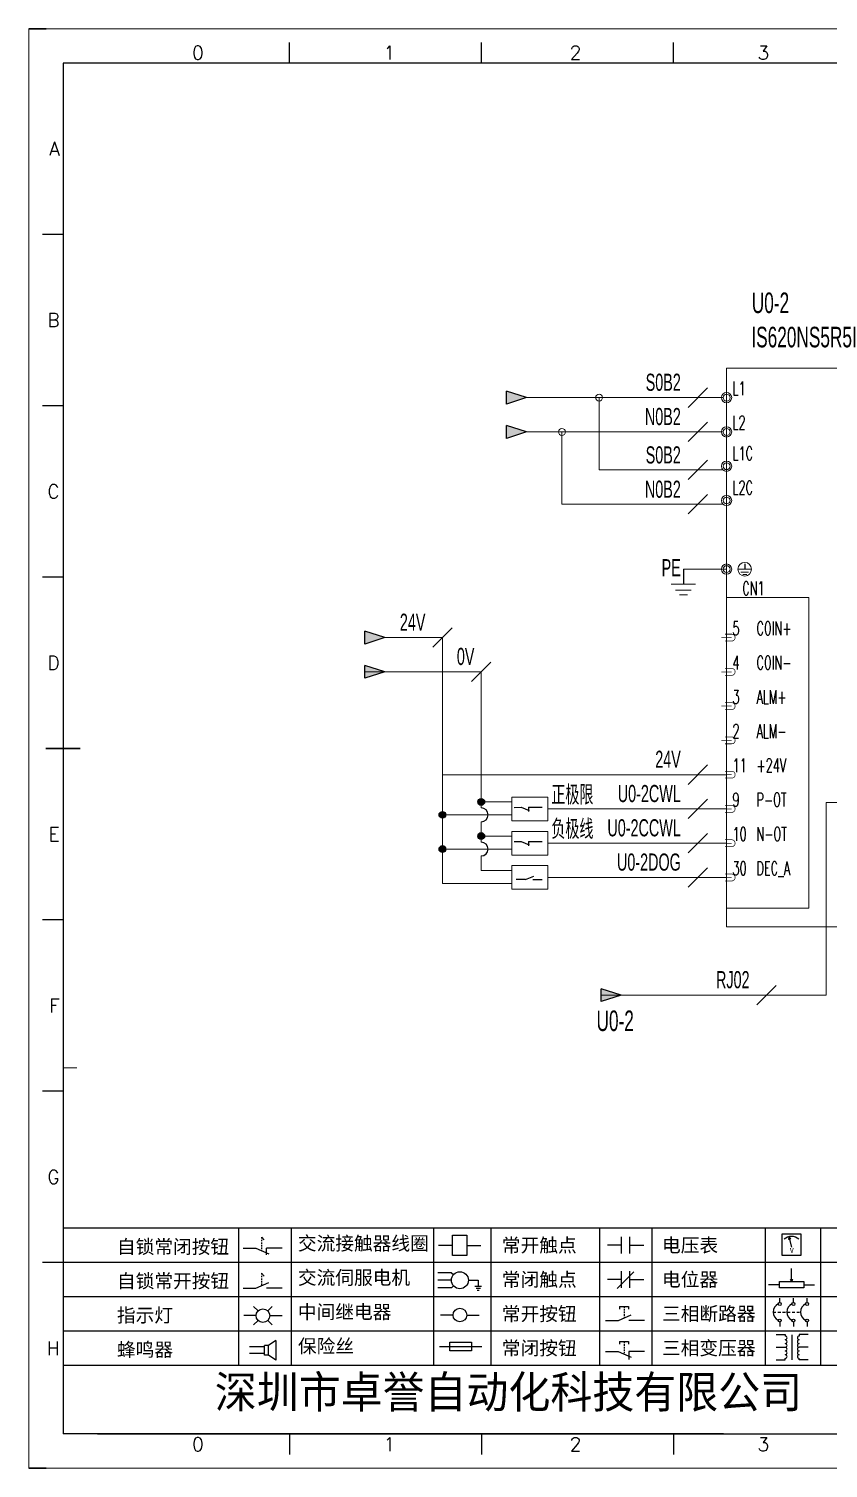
# Model space of a CAD drawing. Extents: x 33864 to 41687, y -3582 to -110.
# Drawn here: x 35915.6 to 36032.2, y -3565 to -3355 of the extents above; entities that cross this region are included whole.
import ezdxf
from ezdxf.enums import TextEntityAlignment as Align

# ---------------------------------------------------------------- set-up
doc = ezdxf.new("R2010")
doc.units = 0
doc.header["$MEASUREMENT"] = 0
doc.linetypes.add('ACAD_ISO02W100', pattern=[15, 12, -3])
doc.layers.add('AE_BOR', color=1, linetype='Continuous')
doc.layers.add('细实线层', color=7, linetype='Continuous')
doc.layers.add('Dimension', color=3, linetype='Continuous', lineweight=13)
doc.styles.add('WD', font='romans.shx', dxfattribs={"bigfont": 'gbcbig.shx'})
doc.styles.add('样式 8', font='arial.ttf')
doc.styles.add('汉字', font='')
doc.styles.get('汉字').set_extended_font_data('新宋体')

# ---------------------------------------------------------------- blocks, each defined once
blk = doc.blocks.new('*U177')
at = {"linetype": 'ByBlock'}
for p, q in [((-1909.23, -780.45), (-1909.23, -780.67)), ((-1909.23, -780.45), (-1908.92, -780.84)), ((-1909.23, -780.84), (-1909.23, -781.05)), ((-1911.92, -782.07), (-1910.06, -782.07)), ((-1910.06, -782.07), (-1908.18, -782.88)), ((-1909.23, -781.23), (-1909.23, -781.44)), ((-1909.23, -781.61), (-1909.23, -781.83)), ((-1909.23, -782), (-1909.23, -782.21)), ((-1909.23, -782.38), (-1909.23, -782.43)), ((-1908.52, -783.07), (-1908.52, -782.07)), ((-1906.25, -782.07), (-1908.52, -782.07))]:
    blk.add_line(p, q, dxfattribs=at)
blk = doc.blocks.new('*U178')
at = {"linetype": 'ByBlock'}
for p, q in [((-1908.88, -791.17), (-1909.23, -790.71)), ((-1909.23, -790.71), (-1909.23, -790.92)), ((-1909.23, -791.09), (-1909.23, -791.31)), ((-1909.23, -791.48), (-1909.23, -791.69)), ((-1911.92, -792.89), (-1910.06, -792.89)), ((-1910.06, -792.89), (-1908.18, -792.08)), ((-1909.23, -791.86), (-1909.23, -792.08)), ((-1909.23, -792.25), (-1909.23, -792.47)), ((-1906.25, -792.89), (-1908.52, -792.89))]:
    blk.add_line(p, q, dxfattribs=at)
blk = doc.blocks.new('蜂鸣器')
at = {"linetype": 'ByBlock'}
for p, q in [((-1907.17, -795.53), (-1908.25, -796.26)), ((-1907.17, -795.53), (-1907.17, -798.41)), ((-1908.8, -796.48), (-1911.01, -796.48)), ((-1908.8, -797.46), (-1911.01, -797.46)), ((-1908.25, -796.26), (-1908.8, -796.26)), ((-1908.8, -797.68), (-1908.8, -796.26)), ((-1908.25, -797.68), (-1908.8, -797.68)), ((-1908.25, -797.68), (-1908.25, -796.26)), ((-1907.17, -798.41), (-1908.25, -797.68))]:
    blk.add_line(p, q, dxfattribs=at)
blk = doc.blocks.new('指示灯')
at = {"linetype": 'ByBlock'}
for p, q in [((-1854.25, -776.92), (-1856.06, -776.92)), ((-1854.62, -775.59), (-1853.97, -776.23)), ((-1851.9, -775.59), (-1852.54, -776.23)), ((-1852.26, -776.92), (-1850.45, -776.92)), ((-1854.62, -778.25), (-1853.97, -777.61)), ((-1851.9, -778.25), (-1852.54, -777.61))]:
    blk.add_line(p, q, dxfattribs=at)
blk.add_circle((-1853.26, -776.92), 0.992, dxfattribs=at)
blk = doc.blocks.new('交流接触器线圈')
at = {"linetype": 'ByBlock'}
for p, q in [((-1880.82, -781.77), (-1882.87, -781.77)), ((-1878.72, -781.77), (-1876.67, -781.77))]:
    blk.add_line(p, q, dxfattribs=at)
blk.add_lwpolyline([(-1880.82, -780.28), (-1878.72, -780.28), (-1878.72, -783.26), (-1880.82, -783.26)], close=True, dxfattribs=at)
blk = doc.blocks.new('交流伺服电机')
at = {"linetype": 'ByBlock'}
for p, q in [((-1880.97, -785.75), (-1882.94, -785.75)), ((-1880.97, -786.85), (-1882.94, -786.85)), ((-1880.97, -785.75), (-1880.65, -786.03)), ((-1878.49, -786.85), (-1877.07, -786.85)), ((-1877.07, -786.85), (-1877.07, -787.72)), ((-1880.97, -787.94), (-1882.94, -787.94)), ((-1880.97, -787.94), (-1880.65, -787.67)), ((-1877.54, -787.72), (-1876.59, -787.72)), ((-1877.38, -788.01), (-1876.75, -788.01)), ((-1877.23, -788.29), (-1876.9, -788.29))]:
    blk.add_line(p, q, dxfattribs=at)
blk.add_circle((-1879.73, -786.85), 1.24, dxfattribs=at)
blk = doc.blocks.new('中间继电器')
at = {"linetype": 'ByBlock'}
for p, q in [((-1880.72, -791.92), (-1882.54, -791.92)), ((-1878.74, -791.92), (-1876.92, -791.92))]:
    blk.add_line(p, q, dxfattribs=at)
blk.add_circle((-1879.73, -791.92), 0.992, dxfattribs=at)
blk = doc.blocks.new('保险丝')
at = {"linetype": 'ByBlock'}
blk.add_line((-1882.72, -796.49), (-1876.55, -796.49), dxfattribs=at)
blk.add_lwpolyline([(-1881.2, -795.86), (-1878.06, -795.86), (-1878.06, -797.12), (-1881.2, -797.12)], close=True, dxfattribs=at)
blk = doc.blocks.new('常开按钮')
at = {"linetype": 'ByBlock'}
for p, q in [((-1910.06, -787.73), (-1908.18, -786.93)), ((-1909.9, -785.68), (-1908.56, -785.68)), ((-1909.9, -785.68), (-1909.9, -786.07)), ((-1909.23, -785.68), (-1909.23, -785.89)), ((-1909.23, -786.06), (-1909.23, -786.28)), ((-1909.23, -786.45), (-1909.23, -786.67)), ((-1909.23, -786.84), (-1909.23, -787.05)), ((-1909.23, -787.22), (-1909.23, -787.38)), ((-1908.56, -785.68), (-1908.56, -786.07)), ((-1911.92, -787.73), (-1910.06, -787.73)), ((-1906.25, -787.73), (-1908.52, -787.73))]:
    blk.add_line(p, q, dxfattribs=at)
blk = doc.blocks.new('常开触点')
at = {"linetype": 'ByBlock'}
for p, q in [((-1853.82, -782.99), (-1853.82, -780.56)), ((-1852.6, -782.99), (-1852.6, -780.56)), ((-1853.82, -781.77), (-1855.88, -781.77)), ((-1852.6, -781.77), (-1850.55, -781.77))]:
    blk.add_line(p, q, dxfattribs=at)
blk = doc.blocks.new('常闭触点')
at = {"linetype": 'ByBlock'}
for p, q in [((-1853.82, -786.77), (-1855.88, -786.77)), ((-1852.01, -785.66), (-1854.43, -788.1)), ((-1853.82, -787.99), (-1853.82, -785.56)), ((-1852.6, -787.99), (-1852.6, -785.56)), ((-1852.6, -786.77), (-1850.55, -786.77))]:
    blk.add_line(p, q, dxfattribs=at)
blk = doc.blocks.new('常闭按钮')
at = {"linetype": 'ByBlock'}
for p, q in [((-1854.11, -790.83), (-1852.77, -790.83)), ((-1854.11, -790.83), (-1854.11, -791.22)), ((-1853.44, -790.83), (-1853.44, -791.04)), ((-1853.44, -791.21), (-1853.44, -791.43)), ((-1853.44, -791.6), (-1853.44, -791.82)), ((-1852.77, -790.83), (-1852.77, -791.22)), ((-1856.13, -792.28), (-1854.28, -792.28)), ((-1854.28, -792.28), (-1852.4, -793.09)), ((-1853.44, -791.99), (-1853.44, -792.2)), ((-1853.44, -792.37), (-1853.44, -792.53)), ((-1850.47, -792.28), (-1852.73, -792.28)), ((-1852.73, -792.28), (-1852.73, -793.43))]:
    blk.add_line(p, q, dxfattribs=at)
blk = doc.blocks.new('电压表')
at = {"linetype": 'ByBlock'}
for p, q in [((-1814.84, -780.75), (-1814.91, -781.13)), ((-1814.6, -781.05), (-1814.91, -781.13)), ((-1814.84, -780.75), (-1814.46, -782.26)), ((-1814.84, -780.75), (-1814.6, -781.05))]:
    blk.add_line(p, q, dxfattribs=at)
blk.add_lwpolyline([(-1815.84, -780.34), (-1813.07, -780.34), (-1813.07, -783.49), (-1815.84, -783.49)], close=True, dxfattribs=at)
blk.add_arc((-1814.46, -782.26), 1.56, 46.8313, 133.1687, dxfattribs=at)
at = {"linetype": 'ByBlock', "insert": (-1814.7, -782.39), "char_height": 0.75, "width": 0.6768, "attachment_point": 1}
blk.add_mtext('V', dxfattribs=at)
blk = doc.blocks.new('电位器')
at = {"linetype": 'ByBlock'}
for p, q in [((-1814.45, -787.3), (-1814.45, -785.39)), ((-1814.45, -787.3), (-1814.62, -786.96)), ((-1814.62, -786.96), (-1814.27, -786.96)), ((-1814.45, -787.3), (-1814.27, -786.96)), ((-1816.21, -787.75), (-1817.79, -787.75)), ((-1812.68, -787.75), (-1811.1, -787.75))]:
    blk.add_line(p, q, dxfattribs=at)
blk.add_lwpolyline([(-1816.21, -787.3), (-1812.68, -787.3), (-1812.68, -788.2), (-1816.21, -788.2)], close=True, dxfattribs=at)
blk = doc.blocks.new('三相断路器')
at = {"linetype": 'ByBlock'}
for p, q in [((-1816.17, -790.33), (-1816.17, -789.7)), ((-1814.17, -790.33), (-1814.17, -789.7)), ((-1812.18, -790.33), (-1812.18, -789.7)), ((-1817.14, -791.74), (-1816.72, -791.74)), ((-1816.45, -791.74), (-1816.03, -791.74)), ((-1816.17, -793.19), (-1816.17, -793.83)), ((-1815.76, -791.74), (-1815.34, -791.74)), ((-1815.07, -791.74), (-1814.65, -791.74)), ((-1814.38, -791.74), (-1813.96, -791.74)), ((-1814.17, -793.19), (-1814.17, -793.83)), ((-1813.69, -791.74), (-1813.27, -791.74)), ((-1812.18, -793.19), (-1812.18, -793.83))]:
    blk.add_line(p, q, dxfattribs=at)
for centre in [(-1816.17, -790.55), (-1814.17, -790.55), (-1812.18, -790.55), (-1816.17, -792.98), (-1814.17, -792.98), (-1812.18, -792.98)]:
    blk.add_circle(centre, 0.219, dxfattribs=at)
for centre in [(-1815.81, -791.74), (-1813.82, -791.74), (-1811.83, -791.74)]:
    blk.add_arc(centre, 1.32, 115.5791, 244.4209, dxfattribs=at)
blk = doc.blocks.new('三相变压器')
at = {"linetype": 'ByBlock'}
for p, q in [((-1816.69, -795.03), (-1815.37, -795.03)), ((-1815.37, -795.03), (-1815.37, -795.24)), ((-1814.34, -798.7), (-1814.34, -795.04)), ((-1812, -795.03), (-1813.32, -795.03)), ((-1813.32, -795.03), (-1813.32, -795.24)), ((-1816.69, -796.87), (-1815.37, -796.87)), ((-1812, -796.87), (-1813.32, -796.87)), ((-1816.69, -798.71), (-1815.37, -798.71)), ((-1815.37, -798.71), (-1815.37, -798.5)), ((-1813.32, -798.71), (-1813.32, -798.5)), ((-1812, -798.71), (-1813.32, -798.71))]:
    blk.add_line(p, q, dxfattribs=at)
for centre, start, end in [((-1815.37, -795.51), 270, 90), ((-1815.37, -796.06), 270, 90), ((-1813.32, -795.51), 90, 270), ((-1813.32, -796.06), 90, 270), ((-1815.37, -796.6), 270, 90), ((-1815.37, -797.14), 270, 90), ((-1815.37, -797.68), 270, 90), ((-1815.37, -798.23), 270, 90), ((-1813.32, -796.6), 90, 270), ((-1813.32, -797.14), 90, 270), ((-1813.32, -797.68), 90, 270), ((-1813.32, -798.23), 90, 270)]:
    blk.add_arc(centre, 0.271, start, end, dxfattribs=at)

msp = doc.modelspace()

# ---------------------------------------------------------------- hatches: boundary and pattern name
for points in [[(35985.265, -3409.797), (35985.265, -3407.926), (35988.184, -3408.862)], [(35985.265, -3414.797), (35985.265, -3412.926), (35988.184, -3413.862)], [(35964.616, -3444.805), (35964.616, -3442.934), (35967.535, -3443.87)], [(35964.616, -3447.93), (35967.535, -3448.866), (35964.616, -3449.801)], [(35999.056, -3496.961), (35999.056, -3495.091), (36001.975, -3496.026)], [(36001.975, -3496.026), (35999.056, -3496.961), (35999.056, -3495.091)]]:
    msp.add_hatch(color=256).paths.add_polyline_path(points)
at = {"lineweight": -2}
h = msp.add_hatch(color=0, dxfattribs=at)
edge = h.paths.add_edge_path()
edge.add_arc((35981.573, -3467.831), 0.5, 0, 360)
h = msp.add_hatch(color=0, dxfattribs=at)
edge = h.paths.add_edge_path()
edge.add_arc((35975.92, -3469.726), 0.5, 0, 360)
h = msp.add_hatch(color=0, dxfattribs=at)
edge = h.paths.add_edge_path()
edge.add_arc((35981.573, -3472.831), 0.5, 0, 360)
h = msp.add_hatch(color=0, dxfattribs=at)
edge = h.paths.add_edge_path()
edge.add_arc((35975.92, -3474.726), 0.5, 0, 360)

# ---------------------------------------------------------------- linework, layer by layer
for p, q in [((36207.581, -3360.048), (35920.581, -3360.048)), ((35920.581, -3360.048), (35920.581, -3560.048)), ((35985.265, -3409.797), (35985.265, -3407.926)), ((35988.184, -3408.862), (35985.265, -3407.926)), ((35988.184, -3408.862), (35985.265, -3409.797)), ((35985.265, -3414.797), (35985.265, -3412.926)), ((35988.184, -3413.862), (35985.265, -3412.926)), ((35988.184, -3413.862), (35985.265, -3414.797)), ((36020.002, -3433.099), (36020.002, -3433.888)), ((36011.057, -3433.874), (36011.057, -3436.055)), ((35967.535, -3443.87), (35964.616, -3442.934)), ((35964.616, -3444.805), (35964.616, -3442.934)), ((35967.535, -3443.87), (35964.616, -3444.805)), ((35967.535, -3448.866), (35964.616, -3447.93)), ((35964.616, -3449.801), (35964.616, -3447.93)), ((35967.535, -3448.866), (35964.616, -3449.801)), ((36001.975, -3496.026), (35999.056, -3495.091)), ((35999.056, -3496.961), (35999.056, -3495.091)), ((36001.975, -3496.026), (35999.056, -3495.091)), ((36001.975, -3496.026), (35999.056, -3496.961)), ((36001.975, -3496.026), (35999.056, -3496.961)), ((35925.611, -3560.048), (36205.111, -3560.048))]:
    msp.add_line(p, q)
at = {"lineweight": 0}
for p, q in [((36016.864, -3408.862), (35998.767, -3408.862)), ((36016.864, -3413.862), (35998.767, -3413.862)), ((36016.864, -3419.384), (35998.767, -3419.384)), ((36016.864, -3424.388), (35998.767, -3424.388)), ((36017.364, -3433.874), (36011.057, -3433.874)), ((36019.107, -3433.895), (36020.896, -3433.895)), ((36019.44, -3434.324), (36020.564, -3434.324)), ((36019.725, -3434.671), (36020.298, -3434.671)), ((36009.268, -3436.069), (36012.845, -3436.069)), ((36009.932, -3436.926), (36012.181, -3436.926)), ((36010.503, -3437.62), (36011.65, -3437.62)), ((35975.92, -3443.87), (35967.535, -3443.87)), ((35975.92, -3479.726), (35975.92, -3443.87)), ((35981.573, -3448.866), (35981.573, -3468.726)), ((35986.055, -3467.831), (35981.573, -3467.831)), ((35986.055, -3469.726), (35975.92, -3469.726)), ((35981.573, -3470.726), (35981.573, -3473.726)), ((35986.055, -3472.831), (35981.573, -3472.831)), ((35986.055, -3474.726), (35975.92, -3474.726)), ((35981.573, -3475.726), (35981.573, -3477.831)), ((35986.055, -3477.831), (35981.573, -3477.831)), ((35986.055, -3479.726), (35975.92, -3479.726))]:
    msp.add_line(p, q, dxfattribs=at)
at = {"color": 3, "lineweight": 0}
for p, q in [((35964.616, -3448.866), (35981.573, -3448.866)), ((35975.92, -3463.866), (36017.364, -3463.866)), ((35991.311, -3468.866), (36017.364, -3468.866)), ((36031.893, -3496.026), (36031.893, -3467.912)), ((36039.407, -3467.912), (36031.893, -3467.912)), ((35991.311, -3473.866), (36017.364, -3473.866)), ((35991.311, -3478.866), (36017.364, -3478.866)), ((36031.893, -3496.026), (35999.056, -3496.026))]:
    msp.add_line(p, q, dxfattribs=at)
at = {"linetype": 'ACAD_ISO02W100'}
for p, q in [((35986.38, -3468.633), (35987.388, -3468.63)), ((35987.388, -3468.63), (35988.579, -3469.098)), ((35988.448, -3468.63), (35990.442, -3468.63)), ((35988.448, -3468.63), (35988.448, -3469.25)), ((35986.38, -3473.633), (35987.388, -3473.63)), ((35987.388, -3473.63), (35988.579, -3474.098)), ((35988.448, -3473.63), (35990.442, -3473.63)), ((35988.448, -3473.63), (35988.448, -3474.25)), ((35988.038, -3479.155), (35986.682, -3479.155)), ((35988.038, -3479.155), (35989.23, -3478.688)), ((35989.099, -3479.155), (35990.442, -3479.155))]:
    msp.add_line(p, q, dxfattribs=at)
at = {"lineweight": 9, "ltscale": 0.1}
for p, q in [((35920.581, -3506.619), (35922.58, -3506.619)), ((36016.916, -3560.048), (36046.377, -3560.048))]:
    msp.add_line(p, q, dxfattribs=at)
at = {"linetype": 'ByBlock'}
for p, q in [((36207.581, -3530.048), (35920.581, -3530.048)), ((36207.581, -3535.048), (35920.581, -3535.048)), ((36207.581, -3540.048), (35920.581, -3540.048)), ((36207.581, -3545.048), (35920.581, -3545.048)), ((36207.581, -3550.048), (35920.581, -3550.048))]:
    msp.add_line(p, q, dxfattribs=at)
at = {"lineweight": -2}
for p, q in [((35946.16, -3530.048), (35946.16, -3550.048)), ((35953.837, -3530.048), (35953.837, -3550.048)), ((35974.626, -3530.048), (35974.626, -3550.048)), ((35982.98, -3530.048), (35982.98, -3550.048)), ((35998.835, -3530.048), (35998.835, -3550.048)), ((36006.483, -3530.048), (36006.483, -3550.048)), ((36022.976, -3530.048), (36022.976, -3550.048)), ((36031.077, -3530.048), (36031.077, -3550.048))]:
    msp.add_line(p, q, dxfattribs=at)
at = {"ltscale": 2}
msp.add_line((36016.916, -3560.048), (35920.581, -3560.048), dxfattribs=at)
at = {"lineweight": 0}
for points in [[(36017.364, -3404.579), (36045.992, -3404.579), (36045.992, -3486.089), (36017.364, -3486.089)], [(35991.311, -3470.592), (35991.311, -3467.139), (35986.055, -3467.139), (35986.055, -3470.592)], [(35991.311, -3475.592), (35991.311, -3472.139), (35986.055, -3472.139), (35986.055, -3475.592)], [(35991.311, -3480.592), (35991.311, -3477.139), (35986.055, -3477.139), (35986.055, -3480.592)]]:
    msp.add_lwpolyline(points, close=True, dxfattribs=at)
at = {"color": 3, "lineweight": 0, "const_width": 0.1, "flags": 128}
for points in [[(36018.114, -3443.866), (36016.614, -3443.866)], [(36018.114, -3448.866), (36016.614, -3448.866)], [(36018.114, -3453.866), (36016.614, -3453.866)], [(36018.114, -3458.866), (36016.614, -3458.866)], [(36018.114, -3463.866), (36016.614, -3463.866)], [(36018.114, -3468.866), (36016.614, -3468.866)], [(36018.114, -3473.866), (36016.614, -3473.866)], [(36018.114, -3478.866), (36016.614, -3478.866)]]:
    msp.add_lwpolyline(points, dxfattribs=at)
for points in [[(36017.114, -3443.366), (36018.114, -3443.366, -1), (36018.114, -3444.366), (36017.114, -3444.366)], [(36017.114, -3448.366), (36018.114, -3448.366, -1), (36018.114, -3449.366), (36017.114, -3449.366)], [(36017.114, -3453.366), (36018.114, -3453.366, -1), (36018.114, -3454.366), (36017.114, -3454.366)], [(36017.114, -3458.366), (36018.114, -3458.366, -1), (36018.114, -3459.366), (36017.114, -3459.366)], [(36017.114, -3463.366), (36018.114, -3463.366, -1), (36018.114, -3464.366), (36017.114, -3464.366)], [(36017.114, -3468.366), (36018.114, -3468.366, -1), (36018.114, -3469.366), (36017.114, -3469.366)], [(36017.114, -3473.366), (36018.114, -3473.366, -1), (36018.114, -3474.366), (36017.114, -3474.366)], [(36017.114, -3478.366), (36018.114, -3478.366, -1), (36018.114, -3479.366), (36017.114, -3479.366)]]:
    msp.add_lwpolyline(points, format="xyb", dxfattribs=at)
at = {"lineweight": 0}
for centre, radius in [((36017.364, -3408.862), 0.75), ((35998.767, -3408.862), 0.5), ((36017.364, -3408.862), 0.5), ((35993.347, -3413.862), 0.5), ((36017.364, -3413.862), 0.75), ((36017.364, -3413.862), 0.5), ((36017.364, -3418.866), 0.75), ((36017.364, -3418.866), 0.5), ((36017.364, -3423.866), 0.75), ((36017.364, -3423.866), 0.5), ((36017.364, -3433.874), 0.75), ((36017.364, -3433.874), 0.5), ((36020.002, -3433.888), 1)]:
    msp.add_circle(centre, radius, dxfattribs=at)
at = {"color": 0, "lineweight": -2}
for centre in [(35981.573, -3467.831), (35975.92, -3469.726), (35981.573, -3472.831), (35975.92, -3474.726)]:
    msp.add_circle(centre, 0.5, dxfattribs=at)
for centre in [(35981.573, -3469.726), (35981.573, -3474.726)]:
    msp.add_arc(centre, 1, 270, 90, dxfattribs=at)
at = {"layer": 'AE_BOR', "lineweight": 30}
for p, q in [((35918.111, -3355.048), (35915.577, -3355.048)), ((35915.577, -3565.048), (35918.111, -3565.048)), ((35915.577, -3565.048), (35918.111, -3565.048)), ((35915.577, -3565.048), (35918.111, -3565.048))]:
    msp.add_line(p, q, dxfattribs=at)
at = {"layer": 'AE_BOR', "color": 1, "lineweight": 15}
for p, q in [((35915.577, -3355.048), (36212.577, -3355.048)), ((35915.577, -3565.048), (35915.577, -3355.048)), ((36212.577, -3565.048), (35915.577, -3565.048))]:
    msp.add_line(p, q, dxfattribs=at)
at = {"layer": 'AE_BOR'}
for p, q in [((35953.611, -3360.048), (35953.611, -3357.048)), ((35981.611, -3360.048), (35981.611, -3357.048)), ((36009.611, -3360.048), (36009.611, -3357.048)), ((35920.581, -3385.048), (35917.581, -3385.048)), ((35920.581, -3410.048), (35917.581, -3410.048)), ((35920.581, -3435.048), (35917.581, -3435.048)), ((35920.581, -3485.048), (35917.581, -3485.048)), ((35920.581, -3510.048), (35917.581, -3510.048)), ((35920.581, -3535.048), (35917.581, -3535.048)), ((35953.611, -3560.048), (35953.611, -3563.048)), ((35981.611, -3560.048), (35981.611, -3563.048)), ((36009.611, -3560.048), (36009.611, -3563.048))]:
    msp.add_line(p, q, dxfattribs=at)
at = {"layer": 'AE_BOR', "color": 2, "lineweight": 30}
msp.add_line((35918.081, -3460.048), (35923.081, -3460.048), dxfattribs=at)
at = {"layer": 'Dimension', "lineweight": 0}
for p, q in [((36011.756, -3410.276), (36014.585, -3407.447)), ((36011.756, -3415.276), (36014.585, -3412.447)), ((36011.756, -3420.798), (36014.585, -3417.969)), ((36011.756, -3425.802), (36014.585, -3422.973)), ((35974.506, -3445.284), (35977.334, -3442.455)), ((35980.159, -3450.28), (35982.987, -3447.451)), ((36011.756, -3465.28), (36014.585, -3462.451)), ((36011.756, -3470.28), (36014.585, -3467.451)), ((36011.756, -3475.28), (36014.585, -3472.451)), ((36011.756, -3480.28), (36014.585, -3477.451)), ((36021.783, -3497.44), (36024.611, -3494.612))]:
    msp.add_line(p, q, dxfattribs=at)
at = {"layer": '细实线层', "lineweight": 0}
for p, q in [((35998.767, -3408.862), (35988.184, -3408.862)), ((35998.767, -3408.862), (35998.767, -3419.384)), ((35998.767, -3413.862), (35988.184, -3413.862)), ((35993.347, -3424.388), (35993.347, -3413.862)), ((35998.767, -3424.388), (35993.347, -3424.388)), ((36017.364, -3437.998), (36029.338, -3437.998)), ((36029.338, -3437.998), (36029.338, -3483.328)), ((36029.338, -3483.328), (36017.364, -3483.328))]:
    msp.add_line(p, q, dxfattribs=at)

# ---------------------------------------------------------------- block references
at = {"linetype": 'ByBlock'}
for name, p in [('*U177', (37858.769, -2750.871)), ('交流接触器线圈', (37858.193, -2750.779)), ('常开触点', (37855.848, -2750.751)), ('电压表', (37841.287, -2750.532)), ('交流伺服电机', (37858.193, -2750.779)), ('常闭触点', (37855.848, -2750.751)), ('电位器', (37841.287, -2750.532)), ('*U178', (37858.769, -2745.871)), ('三相断路器', (37841.287, -2750.532)), ('指示灯', (37802.983, -2765.871)), ('中间继电器', (37858.193, -2750.779)), ('常开按钮', (37911.633, -2755.751)), ('蜂鸣器', (37858.769, -2750.871)), ('保险丝', (37858.193, -2750.779)), ('常闭按钮', (37855.848, -2755.751)), ('三相变压器', (37841.287, -2750.532))]:
    msp.add_blockref(name, p, dxfattribs=at)

# ---------------------------------------------------------------- texts
at = {"lineweight": 0, "style": 'WD', "width": 0.6}
for s, p in [('L1', (36018.232, -3408.512)), ('L2', (36018.232, -3413.512)), ('L1C', (36018.232, -3417.975)), ('L2C', (36018.232, -3422.979))]:
    msp.add_text(s, height=2, dxfattribs=at).set_placement(p)
msp.add_text('CN1', height=2, dxfattribs=at).set_placement((36022.896, -3437.688), align=Align.RIGHT)
at = {"color": 4, "lineweight": 0, "style": 'WD', "width": 0.6}
for s, p in [('5', (36018.232, -3443.516)), ('COIN+', (36021.732, -3443.516)), ('4', (36018.232, -3448.516)), ('COIN-', (36021.732, -3448.516)), ('3', (36018.232, -3453.516)), ('ALM+', (36021.732, -3453.516)), ('2', (36018.232, -3458.516)), ('ALM-', (36021.732, -3458.516)), ('11', (36018.232, -3463.516)), ('+24V', (36021.732, -3463.516)), ('9', (36018.232, -3468.516)), ('P-OT', (36021.732, -3468.516)), ('10', (36018.232, -3473.516)), ('N-OT', (36021.732, -3473.516)), ('30', (36018.232, -3478.516)), ('DEC_A', (36021.732, -3478.516))]:
    msp.add_text(s, height=2, dxfattribs=at).set_placement(p)
at = {"char_height": 2, "attachment_point": 1, "style": '汉字'}
for s, insert in [('{\\fKaiTi_GB2312|b0|i0|c134|p49;自锁常闭按钮}', (35928.437, -3531.733)), ('{\\fKaiTi_GB2312|b0|i0|c134|p49;交流接触器线圈}', (35954.831, -3531.239)), ('{\\fKaiTi_GB2312|b0|i0|c134|p49;常开触点}', (35984.584, -3531.526)), ('{\\fKaiTi_GB2312|b0|i0|c134|p49;电压表}', (36007.944, -3531.517)), ('{\\fKaiTi_GB2312|b0|i0|c134|p49;交流伺服电机}', (35954.831, -3536.239)), ('{\\fKaiTi_GB2312|b0|i0|c134|p49;常闭触点}', (35984.584, -3536.526)), ('{\\fKaiTi_GB2312|b0|i0|c134|p49;电位器}', (36007.944, -3536.517)), ('{\\fKaiTi_GB2312|b0|i0|c134|p49;自锁常开按钮}', (35928.437, -3536.733)), ('{\\fKaiTi_GB2312|b0|i0|c134|p49;指示灯}', (35928.437, -3541.733)), ('{\\fKaiTi_GB2312|b0|i0|c134|p49;中间继电器}', (35954.831, -3541.239)), ('{\\fKaiTi_GB2312|b0|i0|c134|p49;常开按钮}', (35984.584, -3541.526)), ('{\\fKaiTi_GB2312|b0|i0|c134|p49;三相断路器}', (36007.944, -3541.517)), ('{\\fKaiTi_GB2312|b0|i0|c134|p49;蜂鸣器}', (35928.437, -3546.733)), ('{\\fKaiTi_GB2312|b0|i0|c134|p49;保险丝}', (35954.831, -3546.239)), ('{\\fKaiTi_GB2312|b0|i0|c134|p49;常闭按钮}', (35984.584, -3546.526)), ('{\\fKaiTi_GB2312|b0|i0|c134|p49;三相变压器}', (36007.944, -3546.517))]:
    msp.add_mtext(s, dxfattribs=dict(at, insert=insert))
at = {"lineweight": -2, "insert": (35942.714, -3551.576), "char_height": 4.70644, "width": 96.11383, "attachment_point": 1}
msp.add_mtext('深圳市卓誉自动化科技有限公司', dxfattribs=at)
at = {"layer": 'AE_BOR', "style": 'WD'}
for s, p in [('0', (35940.247, -3359.548)), ('1', (35968.173, -3359.548)), ('2', (35995.323, -3359.548)), ('3', (36022.722, -3359.548)), ('0', (35940.247, -3562.548)), ('1', (35968.173, -3562.548)), ('2', (35995.323, -3562.548)), ('3', (36022.722, -3562.548))]:
    msp.add_text(s, height=2, dxfattribs=at).set_placement(p, align=Align.CENTER)
for s, p in [('A', (35920.081, -3372.548)), ('B', (35920.081, -3397.548)), ('C', (35920.081, -3422.548)), ('D', (35920.081, -3447.548)), ('E', (35920.081, -3472.548)), ('F', (35920.081, -3497.548)), ('G', (35920.081, -3522.548)), ('H', (35920.081, -3547.548))]:
    msp.add_text(s, height=2, dxfattribs=at).set_placement(p, align=Align.MIDDLE_RIGHT)
at = {"layer": 'Dimension', "lineweight": 0, "style": '样式 8', "width": 0.6}
for s, p in [('U0-2', (36021.038, -3396.523)), ('IS620NS5R5I', (36020.977, -3401.523)), ('U0-2', (35998.388, -3501.272))]:
    msp.add_text(s, height=3, dxfattribs=at).set_placement(p)
for s, p in [('S0B2', (36010.686, -3407.862)), ('N0B2', (36010.686, -3412.862)), ('S0B2', (36010.686, -3418.463)), ('N0B2', (36010.686, -3423.467)), ('PE', (36010.686, -3434.924)), ('24V', (35973.435, -3442.87)), ('0V', (35980.582, -3447.866)), ('24V', (36010.686, -3462.866)), ('正极限', (35997.937, -3467.974)), ('U0-2CWL', (36010.686, -3467.866)), ('负极线', (35997.937, -3472.974)), ('U0-2CCWL', (36010.686, -3472.866)), ('U0-2DOG', (36010.686, -3477.866)), ('RJ02', (36020.712, -3495.026))]:
    msp.add_text(s, height=2.5, dxfattribs=at).set_placement(p, align=Align.RIGHT)

doc.saveas('drawing.dxf')
